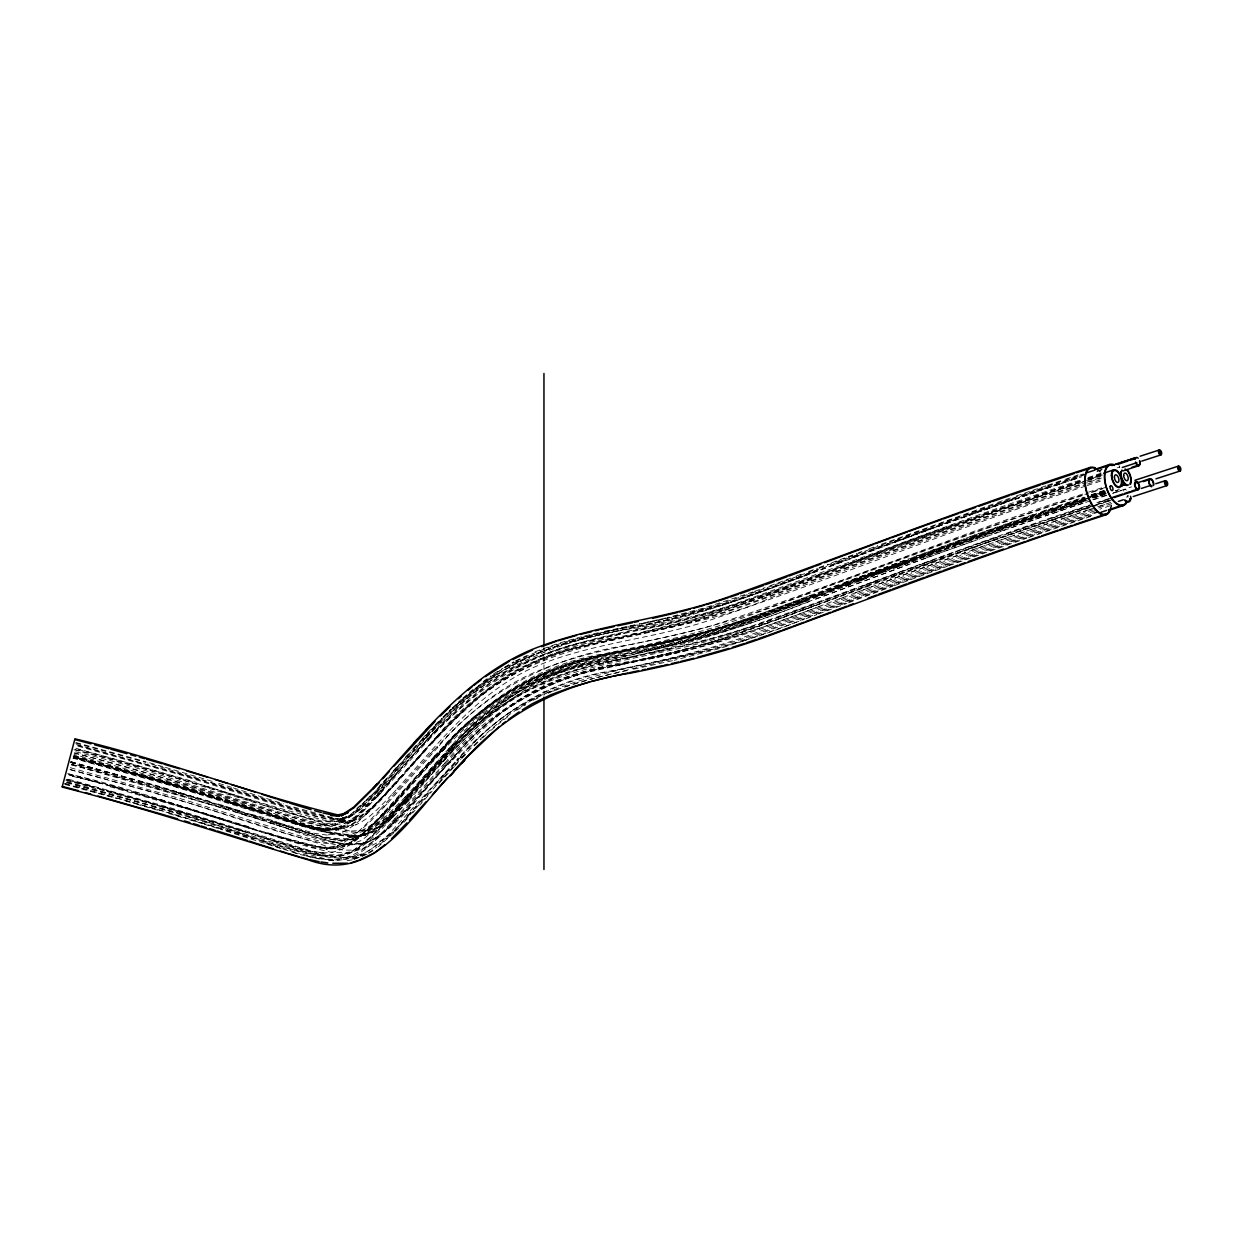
<?xml version="1.0" encoding="UTF-8"?>
<svg xmlns="http://www.w3.org/2000/svg" width="1243" height="1243" viewBox="0 0 1243 1243"><rect width="100%" height="100%" fill="white"/><g stroke="black" fill="none" stroke-linecap="round" stroke-linejoin="round"><path stroke-width="0.75" stroke-dasharray="5 3.75" d="M393.083 771.048L399.252 764.103M400.821 763.093L391.452 773.628M342.307 818.562L353.975 814.46L369.87 801.906L432.937 733.277M414.043 762.037L385.75 793.531L387.63 791.496L371.269 807.81L357.704 818.096L351.583 820.908L354.83 819.665L341.343 821.499L344.575 821.716L316.949 816.418L180.546 774.094L75.326 744.619M408.217 768.733L426.473 748.348M405.498 772.82C387.241 791.713 371.517 815.004 347.481 826.999M411.169 782.872L382.238 815.066L382.953 814.274C366.079 830.464 348.553 854.702 322.232 852.682M410.656 785.219L421.532 772.913M420.352 774.544L446.128 746.002L445.569 746.608C486.262 698.675 541.591 663.576 604.284 653.74C652.078 643.827 699.995 633.604 745.924 616.792C859.83 575.089 973.067 531.522 1088.324 493.611M422.061 780.091L428.649 772.649M418.611 786.151L392.726 815.082M411.744 794.122L402.608 804.392M414.882 790.579L446.812 755.216L446.237 755.837C492.135 700.866 558.635 668.781 628.647 657.967M424.22 789.849L406.57 809.473M427.266 786.415L454.41 756.35M428.431 792.754L410.299 812.906M424.64 799.606L432.082 791.232M405.218 757.407L411.402 750.523M393.472 777.217C429.425 736.99 465.364 694.682 513.266 668.237C565.876 640.145 626.021 633.93 683.06 619.542C786.493 592.274 883.789 546.361 985.559 513.856M404.892 764.336L413.453 754.734M395.585 774.793L376.893 795.629L378.727 793.655C365.52 807.002 353.105 822.944 335.004 829.749L338.251 828.506L324.532 829.827M396.672 773.597L399.687 770.194M399.64 778.398L403.913 773.099M405.373 771.561C436.2 737.487 466.576 701.938 505.388 676.612C545.32 651.13 592.616 642.771 638.125 632.905M410.687 766.962L427.079 748.674M401.147 795.908L411.324 784.411M415.426 780.091C395.849 799.373 379.581 827.03 351.334 834.146C319.125 836.151 289.122 819.945 258.606 812.083M420.367 781.987L406.523 797.369M422.278 779.858L443.72 756.179M434.677 785.7L458.123 759.799M442.228 778.817L409.382 815.501M439.012 783.447L442.477 779.563M404.022 759.473L410.625 752.093M388.422 777.046L376.707 790.004M391.887 778.988L385.687 785.902M419.637 755.387L382.083 797.618L382.86 796.763M414.199 779.143L434.506 756.785M250.604 814.212C286.589 821.98 323.724 846.763 361.371 835.762C398.024 815.361 420.305 777.124 449.904 748.379L448.707 749.653C477.063 719.262 508.527 689.989 547.899 674.747C581.351 661.758 616.885 655.853 651.783 648.1C710.281 636.214 766.014 614.446 821.841 593.828M435.47 765.004L398.848 806.101L400.914 803.848M322.419 836.927C364.494 852.341 394.637 811.539 418.736 784.147M421.299 783.354L442.088 760.467M400.899 776.487C380.405 797.493 358.139 832.422 323.693 822.54C254.333 804.299 186.792 779.501 117.339 761.462M429.037 772.54L450.168 749.218L448.878 750.617C495.196 692.677 564.835 662.022 637.006 652.093C685.375 642.6 732.562 628.072 778.631 610.624M722.665 609.163C680.232 622.805 636.198 630.294 592.88 640.378C500.991 655.978 435.174 727.606 377.903 795.691L379.566 793.889C366.297 807.328 353.82 823.332 335.703 830.34L338.655 829.205L324.92 830.619L327.872 830.821L319.606 829.796L273.709 816.931M420.6 774.016C469.201 714.305 531.724 664.523 610.189 653.569C663.56 642.724 716.978 631.087 768.158 612.069M437.21 763.062L449.997 749.001M386.759 778.18L377.204 788.777L381.43 784.178M383.45 784.395L414.789 749.265M415.209 752.792L426.007 740.968M422.838 751.813L436.635 736.726M395.492 783.043L386.759 792.661M652.078 645.226C605.512 655.341 557.377 663.513 515.705 687.892C467.057 718.066 431.616 763.948 393.394 805.573L395.056 803.77C373.242 829.842 341.763 859.472 304.955 844.712M399.656 807.686L391.032 817.164M407.082 808.913L383.994 831.785L375.137 838.481L366.763 842.816C402.421 825.523 423.164 788.575 450.914 761.71L450.277 762.379L481.243 730.62L502.048 712.472L525.789 696.08L552.809 683.075L581.693 673.69L674.483 652.699L727.559 637.628L979.391 545.724M412.692 812.891L415.069 810.265M419.792 805.029L422.169 802.403M412.66 749.125L416.467 744.93M421.89 740.005L374.687 792.397M380.436 793.438L428.478 740.067M415.333 760.405L426.66 747.944M401.629 795.318L390.255 807.903M408.527 800.912C461.495 740.657 515.472 673.722 602.824 662.286C673.659 649.685 742.195 627.622 809.131 601.612M110.052 786.726L188.998 809.535L309.693 847.213L330.296 852.061L347.885 853.118L362.801 848.798L380.032 836.384L400.246 816.154L455.031 755.542L454.487 756.117C497.961 703.911 560.888 672.898 627.591 663.436M295.974 831.008C320.803 837.254 349.003 851.875 374.05 838.823C405.156 817.723 426.427 785.483 452.53 758.945L456.927 754.206C497.511 705.34 554.937 673.473 617.755 664.368M443.44 777.481L464.09 755.091L461.293 758.106C486.044 732.422 512.986 707.469 546.252 693.392M444.885 776.875L454.052 766.807M413.981 748.364L424.764 736.617M384.165 787.58L379.41 792.785M387.847 802.9L437.862 747.4L437.303 748.006C485.329 688.964 556.367 656.257 630.341 644.558C675.198 635.437 719.992 625.245 763.14 609.723C870.364 570.537 976.967 529.534 1085.512 494.046M383.481 813.45L435.081 756.428M718.578 631.537C663.389 650.322 604.486 655.139 549.717 675.12C489.385 698.364 449.469 751.922 407.16 797.975L407.984 797.089L402.67 802.885L403.524 801.968C391.747 813.994 380.451 827.76 364.65 834.597L366.141 834.022L351.334 836.353C376.427 838.776 393.394 816.278 409.04 800.352M394.761 820.598L445.786 763.932M416.498 747.385L424.049 739.15M1085.76 486.044C958.462 526.954 834.783 578.15 708.137 620.801C649.514 639.881 586.354 643.284 529.891 669.06C474.267 695.94 436.107 746.328 395.29 790.812L396.066 789.973L390.939 795.536L391.731 794.665C380.731 805.868 370.088 818.547 355.405 824.995L356.788 824.451L343.13 826.75L327.422 824.497L262.413 804.936M391.281 815.657L444.73 756.443C485.376 709.675 539.617 674.98 601.006 663.482C651.658 651.814 703.134 643.004 752.341 625.835C864.91 585.686 976.159 541.824 1089.878 504.907M408.496 799.187L451.955 750.819M796.281 606.398C729.61 633.371 659.427 649.374 589.151 663.653C509.863 677.451 457.051 742.18 406.989 799.171L407.688 798.41L402.981 803.553L403.695 802.776C391.825 814.849 380.436 828.817 364.385 835.42L365.644 834.939L349.904 836.974L351.147 837.052C314.805 832.624 280.84 817.273 245.819 807.406M394.777 818.811L443.114 765.051M426.675 736.726L377.452 790.968M793.174 580.263C756.956 593.719 720.567 606.988 682.997 616.233C627.575 631.211 568.797 636.245 517.104 662.845C461.743 691.978 423.086 742.708 381.57 787.891L382.285 787.13L363.966 805.821L351.272 816.154L342.68 820.629L343.923 820.147L331.601 822.151L321.486 821.033L302.671 816.402L200.247 784.302M430.793 753.32L379.768 810.016M404.814 797.478L449.376 747.929M392.819 817.008L441.156 763.233M434.755 755.806L381.912 814.429L382.766 813.497C370.911 825.601 359.336 839.025 343.705 846.359L345.197 845.784L338.236 847.897L326.567 848.456L328.043 848.549C239.93 829.236 155.795 793.655 67.619 773.659M399.624 805.262L379.131 826.471L361.682 840.346L350.215 844.758L336.667 844.991L306.073 837.86L182.659 799.296L69.282 767.397M405.047 798.985L406.803 797.089M407.005 800.787L408.761 798.892M383.667 784.613L384.491 783.712L366.701 802.294L351.287 815.299L341.002 820.489L342.493 819.914L335.315 821.328L327.251 821.25L328.742 821.343C243.721 800.29 161 769.743 75.714 748.954M323.879 830.044C347.387 831.707 363.298 810.638 378.245 795.8M383.574 796.079L377.748 802.294L378.556 801.424C366.592 813.497 355.063 827.465 338.842 833.867L340.24 833.338L326.35 835.11L327.732 835.187L314.805 833.4L265.722 819.059M385.128 795.411L385.983 794.479M389.851 790.284L390.675 789.383M155.872 793.516C210.176 808.074 262.708 828.957 317.385 841.993C345.585 849.326 367.213 825.305 384.289 806.738M383.497 807.624L388.624 802.061M372.589 824.932L381.228 815.89M430.591 762.907L441.902 750.632L440.612 751.999C487.769 694.837 556.398 661.167 628.989 650.4M392.4 805.511L394.233 803.537L373.102 825.663M396.672 800.849L397.48 799.979M401.054 796.095L401.831 795.256M398.91 804.889L400.619 803.025M407.937 795.023L409.537 793.283M408.077 796.017L409.833 794.122M66.578 782.764L190.956 816.822L293.83 849.109L321.844 855.712L340.302 855.495L353.432 850.212L369.233 838.031L388.127 819.075M358.885 847.431L370.585 837.72L388.919 819.199M388.049 820.131L393.565 814.165M351.179 835.141C374.702 837.642 391.079 817.086 405.808 802.077M391.343 818.609L393.083 816.713M151.988 806.474C208.14 821.763 262.693 842.583 319.047 857.064C349.392 867.241 373.91 842.226 392.104 821.685M393.301 820.411L395.041 818.531M328.416 859.799C355.824 864.413 375.51 840.532 392.493 823.037M400.246 816.154L401.038 815.284M404.612 811.399L405.389 810.56M408.838 808.571L409.677 807.655M413.344 803.646L414.168 802.745M111.652 780.961C182.053 799.482 251.039 822.85 320.647 844.044C355.778 859.426 386.262 844.261 408.03 815.346M374.003 792.925L377.219 789.445M377.717 790.672L358.435 810.218L344.218 821.25L333.59 825.507L319.855 825.803L295.212 820.116L177.547 783.447L74.098 754.408M379.69 792.49L376.474 795.94M377.717 796.375L380.948 792.879M445.895 747.447L433.279 761.042M405.327 796.918L386.884 815.626L373.382 826.16L363.842 830.262L349.687 831.147L350.588 831.21C257.487 809.488 167.945 773.503 74.673 751.595M405.327 798.69L386.169 817.91L372.154 828.273L360.252 832.204L346.082 831.94L317.587 825.212L184.104 783.603L74.518 752.823M387.396 819.852L391.996 814.895M405.544 802.372L407.284 800.492M431.476 729.781C455.948 703.787 482.672 679.299 514.276 662.239M423.847 739.352L425.898 737.146M425.805 741.17L427.856 738.964M436.029 729.967C485.609 668.827 560.686 638.918 636.758 627.933C697.525 616.14 755.697 594.48 813.279 572.308M417.213 751.766L418.487 750.399M426.085 748.566L435.703 738.358M387.459 791.9L368.208 811.601L352.22 824L339.137 828.786L323.662 828.599L300.62 823.286L174.781 784.162L72.265 755.464M380.28 809.457L377.499 812.44C365.38 824.73 353.618 838.605 337.474 845.644L338.376 845.287L327.422 847.602L315.271 846.794L295.244 842.07L265.38 832.872M440.131 750.073C481.476 702.637 536.712 667.709 598.955 655.916C651.425 643.921 704.719 634.645 755.542 616.45M380.7 816.449L383.994 812.891M432.284 760.98L433.667 759.489M449.811 749.218L451.862 747.012M448.801 750.756C493.891 696.158 559.847 664.974 629.082 654.859M451.768 751.036L453.819 748.83M391.545 816.604L388.779 819.588C372.745 835.42 356.151 856.629 331.586 857.08C281.664 851.548 235.44 828.724 187.009 816.34M440.97 763.435L443.021 761.229M391.607 818.314C374.003 837.502 349.982 864.444 321.393 854.764M442.928 765.253L444.963 763.047M391.84 821.98L393.565 820.116M391.98 823.596L395.274 820.038M407.518 815.905L410.811 812.347M427.592 735.343L445.382 717.025M431.942 731.086C484.35 666.434 562.784 637.022 642.849 625.027C698.302 614.104 751.627 595.04 804.268 574.825M428.353 739.709L429.519 738.451M431.585 742.646C471.75 696.795 522.806 658.51 583.62 646.205C634.614 633.93 686.68 625.54 736.26 607.936C851.921 566.435 966.386 521.516 1083.228 483.372M432.813 742.428L432.207 743.081L456.927 717.693L477.498 699.063M434.009 749.886C464.167 717.693 497.837 687.053 539.338 670.397C595.04 647.448 655.853 642.429 713.28 625.182C838.015 584.971 958.835 533.371 1083.818 493.751M439.602 751.627C485.718 696.515 551.674 662.379 622.246 651.332C676.378 640.611 730.216 627.637 781.863 607.905M444.108 748.208L445.382 746.857M452.576 744.495C500.012 685.095 569.48 659.256 642.538 648.52C697.214 637.581 749.684 618.299 801.719 598.644L855.308 578.663M449.003 748.317L452.934 744.106M453.555 745.21C500.525 686.058 571.298 659.909 643.874 649.467C716.31 634.909 784.597 605.714 853.661 580.434M445.305 757.049C484.149 712.892 534.506 678.056 592.849 666.186M444.699 759.442C470.569 732.049 498.35 705.232 532.625 688.669C572.448 669.216 616.637 662.084 659.536 652.637C748.923 634.987 832.437 597.075 918.049 567.259M457.502 753.056C491.436 715.253 533.713 683.044 584.303 672.214M408.357 816.62L390.24 835.482L375.541 848.114M403.82 822.462L408.465 817.49M422.154 738.746L426.054 734.582M427.374 733.199L430.948 729.377M425.588 735.732L431.989 728.942M419.87 742.195L434.289 726.767M425.712 737.348L427.778 735.141M426.054 737.379L432.533 730.464M427.654 739.165L435.252 731.133M428.105 740.455C442.974 724.467 461.215 706.117 479.705 691.512C520.599 657.873 573.225 643.765 624.141 633.402M430.435 753.724L434.366 749.513M434.133 757.173C464.664 724.079 502.172 689.119 546.936 672.867C578.321 660.53 611.509 653.756 644.464 647.137C703.476 635.965 760.436 616.637 816.371 595.164M434.584 756.971L440.084 751.098M451.675 747.214L453.742 745.008M453.633 749.032C484.444 715.207 522.402 681.91 568.641 669.806M442.834 761.446L444.885 759.24M444.776 763.264C490.969 706.102 560.857 671.111 633.899 660.841M454.627 766.185L460.873 759.504M462.116 758.168L468.005 752.233M374.531 792.366L366.467 800.772M432.564 733.665L436.386 729.594M436.277 737.115C480.342 683.355 547.433 646.624 617.989 637.162M434.149 756.443L440.721 749.451M443.161 756.785L449.344 750.166M445.429 764.321C488.483 711.99 553.182 674.576 622.137 664.617M454.052 756.738L457.859 752.683M457.75 760.203L464.96 752.59M375.029 797.478L355.001 816.791L339.696 826.486M433.217 727.668L451.147 709.737M437.179 729.128L447.107 719.076M437.769 736.136C480.559 687.861 538.001 653.336 601.954 642.507C651.068 632.174 700.446 622.028 747.711 604.735C860.296 563.545 972.228 520.46 1086.196 483.107M435.143 724.933L441.653 718.33M442.959 717.009L450.836 709.287M373.428 793.733L350.806 814.32L338.516 820.504L345.849 817.692L341.203 818.515M366.809 799.451L370.367 795.877M394.047 832.577L378.214 846.871M395.336 831.287L399.174 827.434M385.408 812.922L362.909 833.245L350.06 839.864L353.292 838.621L339.432 840.097L342.664 840.299L325.091 837.518L272.807 822.198M447.418 715.02C472.744 689.958 501.582 667.74 534.863 654.408M449.143 717.071C521.811 634.085 637.271 637.721 733.898 604.269C850.259 562.908 965.221 517.523 1082.7 479.301M363.811 803.444L351.769 814.367L341.002 821.623L333.512 824.28L324.174 824.979M468.642 748.954C543.75 660.701 667.848 672.929 766.729 631.258C876.579 590.705 986.056 549.002 1097.351 512.458M371.843 825.756L358.512 837.829L346.626 845.768L339.184 848.394L326.117 849.093L327.36 849.171C240.117 829.547 156.556 794.899 69.018 775.585M474.282 745.862L481.15 739.383M482.533 738.078L488.017 732.904M452.172 708.044L461.464 699.281M452.499 708.479L476.722 687.348M357.067 808.556L360.765 805.184M361.993 804.066L364.448 801.828M462.893 698.053L472.868 689.523M490.907 730.433L496.672 725.508M498.117 724.265L501.007 721.81M370.694 828.102L357.129 837.782L350.744 840.454L353.711 839.305L339.836 840.889L342.788 841.091L325.215 838.357L176.801 792.894L72.28 763.575M478.244 686.167L500.836 670.365M482.082 695.132C564.928 631.009 676.378 638.809 769.712 598.209C874.171 559.288 978.521 520.009 1084.424 485.127M503.85 719.697L509.521 715.486M483.232 681.537L490.736 675.974M357.098 848.472L348.77 852.838L349.671 852.496L338.78 854.966L329.675 854.796L314.588 852.045L168.489 807.204L67.433 778.91M368.549 852.589L374.267 849.124M493.735 673.753L502.995 668.206M504.534 667.273L513.794 661.727M516.622 710.235L525.742 704.75M368.643 853.32L374.376 849.886M506.01 667.273C592.507 622.261 694.2 622.914 782.966 582.749M515.441 660.95L526.939 655.558M515.892 661.478C571.112 633.2 633.946 628.538 692.895 611.851C735.219 600.229 776.16 584.226 817.257 568.952M547.883 692.631C632.143 663.296 722.432 654.812 804.811 618.408C899.901 582.439 995.379 547.433 1091.851 515.332M533.356 700.182L539.928 697.121M548.116 693.268L551.41 691.729M537.846 653.196C579.269 636.634 623.691 630.294 666.885 620.117M352.779 859.037L367.12 853.459C318.69 874.404 267.867 838.062 220.726 828.646M323.444 828.817L331.632 828.599L339.059 826.719M271.471 815.004C295.368 821.001 320.368 834.783 345.43 827.76M354.131 859.193L367.213 854.174L361.946 856.194M343.923 817.692L337.941 819.992L351.458 814.802L346.999 816.511M338.578 826.906L340.162 826.3M354.379 859.099L359.693 857.064M343.938 828.335L348.972 826.424M808.696 571.438L817.304 568.206M819.106 567.523L828.133 564.136M831.753 562.768L846.514 557.237M818.888 568.331L846.483 557.983M851.548 557.082L856.738 555.139M817.77 569.76L784.209 582.439M836.725 562.644L872.415 549.297M805.65 574.437L844.789 559.738M832.919 564.928L863.667 553.601M796.141 578.912L843.142 561.277M804.578 576.006L911.57 536.168M819.588 574.592L726.487 607.967M820.302 574.717L897.912 545.755M841.62 567.305L897.772 546.5M844.945 566.124C775.15 592.056 705.698 620.537 632.159 634.287M844.308 582.656L871.172 572.743M825.368 589.897L840.035 584.396M811.228 596.05L825.29 590.782M839.973 585.267L875.756 572.215M855.541 579.58L905.51 561.152M856.147 580.186L972.663 537.582L1086.786 498.303M813.108 596.345L862.02 578.026M828.755 590.518L1015.671 523.117M832.468 589.664L847.477 584.039M818.034 595.086L917.955 558.014M796.514 603.958L850.414 583.744M848.083 584.645L912.378 560.811M818.655 595.708L833.09 590.285M796.949 604.642L851.937 584.008M806.412 600.99L766.092 616.046M845.675 586.245L874.249 575.571M820.939 595.646L825.927 593.766M799.109 605.139L917.381 561.292M815.703 599.157L908.882 564.4M816.465 603.321L820.877 601.674M863.465 585.686L890.61 575.773M873.285 582.221L775.477 618.377M825.57 600.12L856.645 588.452M858.54 588.84L882.918 579.735M802.543 610.297L815.175 605.372M806.909 608.666L869.23 585.298M825.01 601.876L834.441 598.334M819.96 606.242C763.451 627.575 706.288 647.945 646.78 659.241M854.966 592.942L883.866 582.283M818.5 606.631L875.585 585.375M839.118 599.048L846.514 596.267M818.655 613.964L832.453 608.79M848.549 602.746L892.847 586.214M836.073 607.439L846.903 603.368M796.328 576.068L803.537 573.365M848.223 556.6L856.784 553.399M858.493 552.762L861.927 551.472M848.192 557.346L944.773 521.874L1046.047 486.51M860.871 554.456L874.264 549.67M794.603 579.3L723.364 604.626L667.087 620.273M853.288 557.47L858.198 555.637M797.68 578.585L802.31 576.861M789.165 587.038L780.853 590.13M865.47 558.449L855.091 562.318M859.581 576.938L887.564 566.653M811.322 595.179C756.894 616 701.642 635.251 644.294 646.282M815.284 594.838L762.239 614.089M856.38 579.44L867.365 575.338M810.358 597.401L798.674 601.752M868.795 575.493L944.602 547.635M817.443 595.475C765.206 615.503 712.006 633.417 656.988 644.169M804.796 600.897L782.562 609.148M858.975 580.543L867.288 577.436M794.261 605.527L761.881 617.585M857.328 581.988L862.797 579.953M807.872 606.537L812.13 604.937M873.674 581.879L899.481 572.495M796.763 612.271L773.659 620.816M802.776 610.018L789.771 615.052M810.809 609.645L817.645 607.097M805.992 618.703L816.853 614.648M790.921 578.088L768.625 586.292M868.981 548.847L877.822 545.568M877.744 547.308L888.559 543.315M870.333 550.198L961.989 516.855M875.523 549.018L917.474 534.008M867.847 551.861L895.985 541.653M881.427 552.529L870.737 556.491M875.367 571.065L973.953 535.329L1084.269 497.309M896.514 564.462C812.984 594.387 730.977 630.574 643.377 647.292M870.442 573.862L923.829 554.44M875.771 574.282L884.736 570.957M881.629 572.837L889.118 570.071M882.375 572.666L871.094 576.861M897.042 574.499L884.13 579.58M876.75 582.314L885.715 578.694M878.506 584.148L909.519 572.79M886.663 581.242L892.303 579.16M808.571 610.484C743.5 636.432 675.462 653.554 606.802 666.87M794.153 623.085L804.299 619.325M881.442 544.232L995.829 503.089M776.704 591.652L768.562 594.651M891.557 565.068L908.089 558.993M799.824 600.447L774.249 609.816M884.27 569.061L890.004 566.948M893.639 567.663L902.651 564.338M776.036 611.556L791.465 605.869M885.218 571.609L899.621 566.295M900.243 572.013L917.583 565.829M894.82 574.002L908.462 569.185M804.128 608.122L752.155 626.627L718.066 637.084M891.604 576.799L929.22 563.188M785.607 616.59L757.205 626.752M894.867 578.073L915.361 570.646M894.649 585.546L909.068 580.217M894.292 541.202L899.544 539.276M898.534 540.519L926.392 530.777M901.315 544.123L979.966 515.829M889.802 549.375L958.415 524.484M903.754 561.65L975.848 535.857M914.646 557.796L898.689 563.747M787.611 605.807L793.143 603.787M902.542 565.223L908.384 563.079M896.669 567.274L920.177 558.775M911.212 567.973L935.777 559.21M911.492 569.17L937.766 559.909M899.155 574.017L906.784 571.221M911.616 571.904L989.537 543.983M910.731 579.611L925.615 574.157M904.997 537.271L910.653 535.205M903.288 544.481L931.287 534.288M913.667 556.942L924.854 552.871M910.389 559.443L916.277 557.299M911.756 560.997L1016.013 523.831L1087.454 500.137M911.321 562.007L914.18 560.966M925.957 558.154L909.876 563.84M922.306 563.902L963.884 549.095M924.17 567.429L918.282 569.574M790.688 624.374L745.536 640.331M915.485 533.589L934.052 526.861M912.626 535.562L923.409 531.864M764.569 596.112L756.661 598.971M921.607 554.984L1008.71 523.956M919.245 556.211L942.38 547.712M923.533 555.978L940.376 549.857M920.923 557.656L948.689 547.604M926.097 556.615L937.999 552.296M919.727 558.822L955.898 545.863M769.137 614.073L737.254 625.369M926.625 557.734L977.837 539.524M921.016 559.77L934.565 555.031M932.11 561.634L962.999 551.006M922.182 565.581L957.359 553.026M927.123 566.357L938.978 562.038M927.278 573.551L947.384 566.264M535.158 651.705L558.527 643.268M921.389 532.175L959.176 518.999M929.531 529.425L950.242 522.2M923.829 531.476L932.343 528.632M930.494 550.82L964.382 538.639M940.05 548.66L949.015 545.444M931.116 551.908L934.099 550.82M553.104 691.124L558.231 689.275M565.052 686.804L571.873 684.334M940.982 551.224L946.948 549.08M937.89 553.648L1049.014 514.555M765.626 616.093L733.401 627.622M939.133 557.781L956.069 551.69M941.029 558.402L1090.484 506.522M769.464 622.51L730.682 635.888M944.929 559.894L947.912 558.806M754.75 591.311L765.098 587.597M938.791 524.997L990.034 506.958M935.078 527.42L940.702 525.385M948.083 528.228L936.834 532.284M946.016 547.837L951.672 545.801M953.878 556.662L956.861 555.605M949.077 565.643L1026.873 538.172M944.882 523.691L957.623 519.341M953.723 526.209L1047.243 493.58M951.299 544.512L966.914 539.027M957.965 542.228L951.998 544.372M952.418 544.838L960.233 542.041M957.312 543.781L985.419 533.806M957.98 544.263L967.272 540.954M950.973 547.51L985.652 535.282M958.881 544.791L961.864 543.719M760.157 618.066C699.56 642.786 634.738 652.886 571.687 668.889M961.243 551.457L991.075 541.047M962.828 553.461L965.811 552.405M960.792 518.005L1013.216 499.795M962.144 517.943L968.142 515.814M952.713 520.879L971.063 514.788M975.708 518.347C862.937 553.213 756.428 607.951 639.85 630.092M752.776 600.353L745.07 603.088M970.022 536.634L997.974 526.752M970.814 540.534L964.848 542.663M967.349 547.65L1000.848 536.044M961.818 549.624L973.176 545.786M968.639 549.002L1103.411 503.089M971.871 550.121L1014.661 535.065M967.023 514.913L998.906 503.85M968.856 515.332L991.696 507.532M984.751 532.703L970.317 537.722M968.033 539.26L991.308 531.041M976.532 537.66L985.761 534.397M979.733 537.38L973.797 539.478M982.995 537.52L988.62 535.531M978.614 543.657L1045.783 520.522M974.03 513.747L976.982 512.691M966.603 520.926L1086.553 480.233M972.259 536.883L1002.433 526.488M988.62 534.226L994.524 532.159M982.188 536.386L1012.113 525.991M992.458 540.394L1018.778 531.351M984.596 543.16L1002.215 537.131M771.608 619.76L756.35 625.058M991.184 507.47L1002.246 503.601M988.76 508.558L982.887 510.624M753.04 591.917L705.589 607.547L667.491 617.569M983.912 513.981L1029.484 498.614M991.122 511.914L1013.185 504.238M984.161 514.726L1082.871 480.932M989.785 530.699L1025.755 518.051M988.822 531.181L1043.001 512.427M990.997 531.849L1032.482 517.306M994.975 531.149L1004.111 527.949M997.461 531.118L1003.334 529.067M1005.338 529.658L994.198 533.558M1001.299 539.85L1007.141 537.815M995.441 541.917L998.378 540.891M753.911 628.057L725.43 637.597M997.507 502.498L1012.672 497.231M1000.491 503.166L1017.038 497.557M994.975 505.093L1007.995 500.696M1000.46 504.472L1009.161 501.442M994.618 506.507L997.539 505.481M1014.692 520.926L1003.629 524.779M1005.369 525.463L1040.065 513.452M998.999 528.337L1014.257 523.023M1017.986 523.956L1005.525 528.182M1010.87 527.731L1043.638 516.404M1006.488 533.869L1039.195 522.573M1007.902 534.972L1035.139 525.696M1010.062 536.805L1048.004 523.567M1011.491 499.344L1026.003 494.465M1007.016 501.752L1018.67 497.915M741.248 604.424L695.319 619.045L642.957 631.864M1020.177 519.015L1036.538 513.359M1013.216 524.779L1083.725 500.665M1020.86 522.852L1032.374 518.968M1026.609 520.957L1013.216 525.509M1023.222 529.642L1045.922 521.998M1024.527 531.786L1018.763 533.775M1016.292 495.988L1045.86 485.842M1022.197 496.516L1056.13 485.081M1023.533 496.485L1029.499 494.17M1014.739 499.08L1024.108 496.035M1014.925 499.453L1020.674 497.48M1021.824 520.413L1029.344 517.834M1018.561 522.246L1081.612 500.587M1035.233 517.989L1040.95 516.016M1028.443 520.227L1046.637 514.074M1030.261 529.813L1041.65 525.898M1028.66 537.551L1076.081 521.345M1027.79 493.735L1052.51 485.423M1022.383 495.584L1034.906 491.42M1032.063 493.564L1040.531 490.674M1034.611 492.43L1026.376 495.506M1017.535 502.265L1082.063 480.808M1041.945 511.51L1052.681 507.828M1023.269 519.046L1084.751 498.257M1034.813 516.653L1066.541 505.87M1043.483 515.053L1055.121 511.168M1038.325 524.422L1061.91 516.529M1038.526 490.053L1061.196 482.47M1044.602 488.825L1071.808 479.782M1037.19 491.358L1051.702 486.868M1034.176 496.563L1082.637 480.171M1058.011 506.01L1084.269 497.122M1042.597 512.256L1059.564 506.476M1039.878 513.343L1075.552 501.069M1036.709 515.301L1044.213 512.737M1063.526 508.309L1050.941 512.504M1064.987 509.102L1045.41 516.016M1049.884 518.906L1055.198 517.104M1044.555 520.739L1088.93 505.948M1051.267 520.164L1056.612 518.347M1052.914 522.06L1064.319 518.02M1056.193 520.786L1044.462 524.934M1047.663 485.236L1062.143 480.326M1047.849 485.889L1078.411 475.572M1054.437 484.646L1086.848 473.863M1054.484 485.92L1081.83 476.722M1063.06 488.204L1052.541 491.777M1051.796 509.428L1060.512 506.476M1051.578 510.22L1058.881 507.75M1065.686 507.47L1080.151 502.685M1071.87 505.481L1058.337 509.972M1070.27 507.315L1075.521 505.544M1053.598 513.219L1085.931 502.032M1060.465 515.317L1081.301 508.294M1067.178 514.742L1077.665 511.199M1060.667 516.777L1093.172 505.979M1061.273 519.217L1080.385 512.598M1065.717 479.13L1078.209 474.919M1065.002 481.072L1085.512 474.204M1057.249 484.988L1062.765 483.123M1068.281 486.433L1078.629 482.952M1066.137 505.295L1087.578 498.101M1085.636 500.836L1073.004 505M1082.56 509.366L1098.299 504.27M1075.055 514.555L1088.309 509.925M1066.805 517.337L1072.321 515.488M1077.852 520.755L1092.084 515.969M1073.703 479.441L1076.422 478.539M1076.982 478.058L1068.25 481.274M1088.324 479.643L1105.85 473.801M1092.115 479.208C964.133 520.382 839.522 571.065 712.472 614.788C650.198 635.826 582.532 638.607 522.899 667.538C471.113 694.619 434.211 741.341 395.678 783.851L397.278 782.111L372.372 807.888L358.466 818.562L352.484 821.405L355.451 820.271L341.732 822.291L344.699 822.493L336.667 821.716L304.83 813.699L180.421 774.886L76.926 745.878M1087.345 485.516L1101.516 480.792M1091.478 492.554L1102.479 488.872M1091.168 494.807L1104.809 490.255M1072.383 502.296L1104.374 491.436M1069.151 503.555L1077.712 500.68M1090.453 497.62L1071.746 504.114M1092.209 497.029L1106.254 492.337M1081.892 501.317L1085.419 500.137M1092.488 497.775L1109.036 492.197M1093.809 498.086L1099.216 496.283M1090.484 500.789L1077.821 505.031M1092.815 499.717L1096.248 498.567M1094.617 507.812L1083.243 511.805M1094.834 510.889C979.375 548.862 865.936 592.491 751.844 634.272C707.049 650.617 660.421 660.965 613.793 670.49C552.047 679.47 497.029 713.047 457.315 760.654L458.589 759.287L445.662 773.224L447.045 771.748C418.409 799.715 396.626 837.798 359.631 855.604C324.035 865.237 288.966 843.655 255.017 835.669M1097.072 511.712C981.644 549.406 868.437 593.377 754.315 634.753C708.867 651.021 661.525 660.794 614.384 670.707C552.855 680.527 497.122 712.736 456.803 760.063L457.968 758.82L388.189 834.845L373.133 847.71L366.281 852.014L356.57 855.976L341.778 857.67L319.762 854.438L297.139 848.549L253.79 834.876M1080.074 475.012L1083.399 473.909M1088.076 477.498L1101.407 473.086M1088.013 478.384L1102.106 473.707M1087.174 479.099L1102.355 474.049M1088.262 479.145L1102.355 474.453M1093.98 477.809L1102.417 475.012M1088.899 479.518L1100.863 476.302M1086.786 482.191L1100.91 477.483M1089.583 481.973L1101.314 478.073M1087.563 484.086L1100.039 479.922M1088.542 492.166L1102.588 487.505M1091.432 494.916L1104.126 490.69M1104.405 491.606L1090.08 496.377L1106.41 491.016M1091.261 496.143L1102.976 492.259M1090.344 497.122L1104.654 492.352M1091.105 496.92L1108.585 491.125M1082.047 500.665L1085.45 499.531M1092.24 497.806L1100.677 494.978M1101.702 495.367L1108.772 493.005M1104.592 494.481L1094.601 497.728M1101.376 496.858L1106.472 495.149M1093.638 499.733L1109.44 494.465M1086.444 506.569L1091.556 504.86M1095.767 504.751L1109.144 500.308M1103.396 502.56L1109.284 500.416M1096.901 504.549L1110.092 500.867M733.556 627.358L684.753 642.025L633.868 653.771M1097.755 506.771L1111.972 502.048M1088.65 510.003L1091.354 509.102M1093.203 509.77L963.558 554.502L822.68 606.522C760.623 630.838 696.826 650.85 631.118 662.55M1110.108 505.777L1099.946 509.164M752.59 626.332L737.456 631.258M1096.87 471.252L1102.137 469.497M1097.398 471.221L1102.448 469.543M1105.711 487.349L1090.764 492.306M1105.68 492.803L1092.426 497.2M1115.779 490.69L1119.259 489.54M1115.282 490.923L1117.939 490.053M1112.438 493.487L1131.581 486.836M1113.215 492.912L1116.587 491.793M1109.129 498.521L1096.916 502.56M1111.755 498.163L1096.652 503.166M1101.702 501.488L1106.736 499.81M1108.461 500.882L1113.51 499.204M1104.716 504.642L1099.402 506.414M1111.724 503.617L1098.299 508.076M1116.929 491.995L1124.573 489.462M724.731 629.548L731.024 627.482M1117.162 467.881L1119.757 467.026M743.827 640.906L721.126 648.054M727.435 637.038L714.849 640.937M723.659 638.249L698.38 645.77M733.417 632.64L699.731 642.072L661.571 650.944M712.192 641.792L675.027 651.86M560.267 642.771L581.304 636.789M573.629 683.836L592.942 678.367M719.355 648.597L674.343 660.282M714.057 638.203L697.525 642.584M696.36 646.329L656.211 656.242M688.917 644.713L693.252 643.656M590.083 670.723L601.41 667.988M584.8 635.965L600.54 632.205M598.675 664.725L620.832 659.645M596.671 677.482L629.952 669.93M684.52 645.77L675.555 647.852M670.971 652.761L621.795 663.622M665.673 618.02L639.275 623.877M672.51 660.701L631.677 669.557M666.31 649.918L670.971 648.877M604.222 631.397L635.779 624.639M628.461 649.716C556.041 660.515 487.551 694.045 440.457 751.052L441.622 749.793L429.456 762.969L430.715 761.602C404.581 788.575 382.813 820.908 351.163 841.915C329.255 853.739 304.069 843.515 282.145 837.331M652.761 656.91L638.28 660.017M662.27 650.819L631.568 657.329M626.286 658.464L637.379 656.102M651.891 653.026L656.77 651.985M622.976 664.275L632.873 662.317M342.415 817.599L345.507 817.071M347.123 860.715L352.624 859.783M340.023 818.811L335.206 818.873M245.026 815.47C285.253 823.736 325.464 850.771 367.664 842.428L356.819 844.774L342.027 843.733L322.108 839.072L289.976 829.112M327.701 832.111L352.872 836.43L339.277 834.814L322.978 830.883L261.589 811.726M332.938 818.811L340.225 819.292L337.117 818.904M334.895 823.938L335.812 824M332.285 823.783L333.186 823.829M321.595 824.808L325.076 825.026M269.265 814.926L304.255 825.43L322.527 828.755M72.917 758.183L173.88 786.477L298.973 825.29L315.613 829.143L327.732 830.029C241.453 810.156 158.591 776.689 72.172 756.521M321.253 829.873L322.139 829.936M73.819 755.449L183.327 786.213L318.861 828.413L337.474 833.167L350.246 835.078M349.345 836.213L350.246 836.275M346.548 844.479L348.04 844.572M350.868 844.727L352.359 844.82M263.827 837.798L301.086 849.016L320.492 852.574M333.59 860.778L326.427 860.109M322.061 828.724L323.926 828.848M349.78 835.047L351.645 835.172M319.591 852.512L323.133 852.745M333.528 818.764L304.147 812.223L210.922 782.888M322.496 824.87C238.889 804.718 158.125 773.053 74.254 753.18M325.619 859.457L319.669 858.447M332.456 818.329L302.391 810.529L147.684 762.969M332.363 817.614L291.934 806.567M319.42 859.053L304.846 855.619M316.499 857.779L298.615 853.102M320.678 854.671L172 809.115L66.112 779.454M76.538 744.541L205.39 781.194M75.87 748.27L196.254 782.375M75.201 749.545L112.864 759.737M73.974 749.715L124.409 762.953L198.336 784.457M73.337 756.599L80.08 758.261M73.617 756.707L108.871 766.076M73.399 757.049L76.46 757.857M73.492 757.375L78.34 758.665M70.82 761.617L209.927 801.393M71.643 764.321L84.571 767.786M71.255 764.429L108.98 774.638M71.426 764.973L132.83 781.086M69.934 769.433L107.613 779.625M70.556 769.805L153.635 792.614M69.049 774.032L123.492 788.901M68.551 774.7L89.869 780.34M67.215 779.703L70.136 780.48M67.277 780.138L93.396 786.757M67.044 781.645L182.954 814.398M66.842 782.313L149.642 805.278M64.652 783.525L69.018 784.675M75.901 742.506L146.053 761.788M75.73 743.159L145.913 762.456M76.258 757.36L82.069 758.914M79.536 758.681L93.707 762.052M70.789 761.757L158.141 785.996L258.389 816.729M70.665 762.316L123.337 776.673M70.571 762.518L141.345 781.754M69.22 774.902L101.429 783.603M65.91 780.216L154.054 804.672L259.057 836.275M64.962 783.712L151.879 807.841L218.97 828.087M64.791 784.38L116.562 798.472M86.435 760.84L151.491 778.18M77.299 777.046L83.11 778.6M75.947 782.033L87.6 785.172M74.829 786.244L167.028 812.161L253.603 838.963M88.735 761.151L111.109 766.807M91.796 761.975L97.917 763.637M87.383 769.246L227.795 809.519M88.952 780.184L106.37 784.954M88.766 785.902L99.191 788.342M104.039 765.315L107.1 766.154M102.594 765.222L110.161 766.993M97.917 782.531L161.792 800.616M97.948 788.419L110.782 791.542M101.009 789.258L104.07 790.097M110.658 767.444L126.755 771.903M107.131 790.936L116.578 793.158M116.904 768.407L122.684 770.023M118.318 768.842L157.224 779.827M116.267 768.687L152.734 779.019M324.097 831.163L308.466 826.611M114.776 776.238L234.072 811.291M112.165 786.555L123.756 789.787M113.237 792.63L122.342 794.774M119.344 794.339L122.404 795.194M125.45 796.048L146.705 802.108M125.372 800.958L134.182 803.46M137.367 774.187L191.298 789.864M134.788 774.171L166.686 783.339M128.107 796.406L139.62 799.684M137.849 782.717L149.331 785.996M133.032 791.605L142.557 794.324M135.285 793.065L200.729 812.285M149.58 762.798L163.703 766.869M140.226 781.661L159.228 786.897M301.179 843.748L265.676 832.81M135.922 803.957L160.238 810.995M155.064 787.642L188.858 797.586M145.353 801.331L151.087 802.994M155.748 779.889L165.863 782.251M152.034 797.058L251.366 827.496M149.719 802.994L156.789 804.656M152.749 803.864L197.466 817.195M165.459 767.382L215.117 782.235M162.942 781.49L180.017 786.508M161.776 781.645L174.61 785.654M157.845 786.726L194.436 797.338M314.51 834.799L226.133 807.328M167.789 783.401L182.472 787.984M162.6 806.35L173.818 809.675M293.208 852.294L301.35 854.687M175.108 785.094L256.478 810.094M169.654 802.931L177.5 805.262M176.77 786.058L221.192 799.731M175.294 791.853L211.652 802.59M182.721 787.844L240.722 805.091M168.862 813.528L185.813 818.609M184.663 787.829L224.563 800.026M191.251 798.829L249.082 816.216M180.919 806.412L223.367 819.323M179.443 811.368L190.63 814.74M294.653 851.921L263.423 842.117M194.561 791.403L197.497 792.304M203.883 786.135L214.899 789.523M200.434 793.189L214.961 797.68M189.511 819.727L202.438 823.674M196.192 816.433L207.395 819.883M200.403 818.096L214.915 822.571M219.545 799.762L150.372 779.097L73.725 757.904L159.524 781.598L236.108 804.951M203.231 813.186L208.917 814.942M218.752 783.37L231.493 787.316M220.353 791.216L257.177 802.854M304.178 825.29L295.383 822.54M209.523 802.17L260.595 818.018M204.225 824.233L218.628 828.693M280.887 848.503L220.399 829.252M217.836 798.565L232.037 803.025M218.302 803.988L242.944 811.757M214.169 816.573L230.732 821.639M212.631 821.514L223.398 824.901M217.774 823.472L234.741 828.801M233.264 787.891L283.466 803.879M233.171 811.197L255.934 818.22M229.862 801.719L255.468 809.861M227.889 801.471L244.514 806.738M227.842 802.294L260.005 812.549M238.516 812.875L243.83 814.553M224.952 819.96L245.151 826.222M246.036 806.769L251.288 808.432M234.818 803.91L263.594 812.471M286.154 819.603L290.831 821.095M244.187 807.499L252.189 810.048M283.28 826.983L293.224 830.34M267.463 832.655L275.356 835.172M228.696 826.564L244.234 831.52M237.506 829.687L249.253 833.136M256.136 810.016L264.51 812.689M254.271 817.878L262.972 820.473M276.676 824.87L288.656 828.879M259.383 819.51L283.979 827.387M240.676 824.948L252.158 828.46M250.822 828.195L260.626 831.349M271.673 814.957L276.583 816.527M269.467 822.742L274.392 824.327M543.952 647.292L543.952 695.334M1096.481 468.533A24.938 11.498 71.6 0 1 1100.412 471.827M1111.491 505.326A24.938 11.498 71.6 0 1 1110.854 508.636M1096.528 469.155A24.254 11.171 71.6 0 1 1100.35 472.356M1111.133 504.922A24.254 11.171 71.6 0 1 1110.015 509.614M1128.069 495.506A3.993 2.004 71.8 0 1 1126.22 496.982M1123.61 491.016A3.993 2.004 71.8 0 1 1126.313 490.13M1128.1 497.122A2.579 1.29 71.8 0 1 1127.883 495.242M1119.042 465.69A2.579 1.29 71.7 0 1 1119.694 467.617"/><path stroke-width="1.5" d="M382.813 778.771L389.09 771.701M394.047 766.123L435.05 721.437M426.178 801.704L409.429 820.194M432.331 794.79L447.464 777.838M1090.266 467.43C968.313 506.88 849.078 553.99 728.382 596.935C664.43 619.837 595.444 624.343 532.222 649.39C465.115 677.342 420.445 736.959 372.714 788.901L377.654 783.556L353.525 807.266L340.784 815.579L347.729 812.906M379.224 782.717L354.177 807.608L341.374 816.061M414.012 742.832L417.71 738.855M425.914 730.014L429.301 726.363M453.477 771.173L464.323 759.489M406.958 822.85L391.561 838.668M440.348 715.984L449.95 706.614M464.866 759.1L499.406 726.502M384.755 844.852L374.361 853.024L358.792 860.265M458.279 698.752L461.075 696.329M468.067 690.253L472.262 686.602M473.723 685.499L481.025 679.968M485.407 676.643L509.537 661.09M502.296 724.156L505.311 721.872M508.325 719.588L519.092 711.866M522.324 709.862L532.02 703.849L551.006 694.697L569.543 687.876M512.831 659.505L532.548 649.996M844.525 555.217L873.736 544.31M813.823 566.73L788.808 576.099M815.61 566.062L820.924 564.073M824.482 562.737L842.894 555.823M868.235 598.147L876.672 594.993M830.79 612.193L805.682 621.593M848.41 605.574L853.304 603.741M832.577 611.525L846.778 606.18M776.098 580.807L786.99 576.768M792.894 626.332L804.081 622.184M878.413 594.34L890.594 589.819M541.606 646.655L556.087 641.326M875.492 543.657L889.833 538.359M892.334 589.166L906.598 583.899M891.619 537.706L907.561 531.864M908.384 583.231L924.202 577.436M765.564 584.661L774.342 581.444M782.251 630.217L791.123 626.969M909.286 531.227L924.839 525.571M925.926 576.814L941.355 571.19M926.517 524.966L941.712 519.481M943.033 570.599L958.12 565.145M751.813 589.602L763.808 585.298M768.345 635.22L780.48 630.869M943.421 518.875L958.679 513.421M959.798 564.555L964.848 562.753M968.219 561.541L990.096 553.772M960.373 512.831L975.646 507.424M979.018 506.227L990.842 502.079M740.02 593.734L750.119 590.192M991.774 553.166L1003.521 549.049M758.075 638.809L766.62 635.826M992.535 501.488L1009.316 495.646M1008.555 547.277L1025.226 541.482M1010.979 495.071L1040.546 484.91M1027.06 540.845L1039.909 536.417M1041.743 535.78L1058.088 530.202M1042.38 484.288L1074.651 473.381M1059.875 529.58L1072.445 525.323M729.983 597.122L738.342 594.294M1074.247 524.717L1088.433 519.931M746.126 642.864L756.365 639.415M351.318 862.766L357.3 860.762M1076.422 472.791L1090.484 468.083M1086.708 472.806L1095.005 470.04M1101.034 512.256L1106.534 510.422M1090.204 519.341L1105.959 514.074M1106.177 514.726C992.613 551.908 880.899 594.309 768.873 635.763C723.939 652.357 677.357 663.778 630.45 673.147C565.41 682.702 503.881 712.457 461.464 763.559L464.866 759.908L450.013 775.881L453.711 771.903C413.981 810.514 376.303 884.55 309.212 860.187C226.956 835.529 145.462 808.168 62.15 787.068L74.937 738.839C164.325 759.97 250.356 793.671 339.417 815.315L330.824 814.755L337.443 814.973L347.993 812.72M1094.788 469.388L1109.704 464.447M1096.668 469.481L1109.921 465.1M1108.383 509.816L1123.237 504.891M1108.601 510.453L1123.439 505.544M1111.863 465.566L1118.514 463.375M1117.737 464.354L1128.023 460.967M1103.768 473.163L1113.744 469.854M1122.895 493.968L1112.578 497.371M1113.961 497.635L1138.386 489.618A4.273 2.268 71.9 0 0 1138.246 482.921A4.273 2.268 71.9 0 0 1134.517 484.133A4.273 2.268 71.9 0 0 1138.37 489.618M1118.389 501.411L1123.33 499.779M1136.288 457.533L1120.596 462.582M1115.67 464.214L1128.209 460.19M1122.243 467.492L1136.91 462.691M1139.784 460.858A4.273 2.268 71.9 0 1 1138.976 465.674L1122.895 470.942M1134.89 480.295L1178.457 466.109M1149.899 478.741L1136.879 482.999M1124.604 493.409L1129.716 491.731M1133.181 496.547L1166.897 485.578M1130.4 459.382L1135.279 457.781M1129.732 460.407L1134.812 458.745M1132 467.228L1138.774 465.006A3.589 1.911 71.9 0 0 1139.443 460.982M1143.342 481.6L1150.117 479.394M1155.912 478.85L1180.073 471.019M1150.956 485.314L1141.292 488.452M1131.41 491.171L1138.168 488.965A3.589 1.911 71.9 0 0 1138.06 483.341A3.589 1.911 71.9 0 0 1134.921 484.35A3.589 1.911 71.9 0 0 1138.153 488.965M1140.126 456.212L1159.284 449.997M1141.742 461.122L1160.9 454.907M1155.757 483.76L1165.281 480.668M718.221 600.944L728.32 597.681M732.36 647.339L744.433 643.439M706.444 604.564L716.543 601.488M728.88 648.411L697.541 657.283M557.952 640.782L576.566 635.406M571.236 687.27L589.741 681.925M693.765 608.2L704.765 605.077M679.424 612.007L690.145 609.194M677.606 612.442L652.591 618.346M680.62 661.478L693.812 658.262M580.295 634.412L591.528 631.708M595.273 630.807L599.017 629.906M591.59 681.382L611.385 676.612M664.073 665.269L667.74 664.43M671.406 663.607L678.725 661.944M600.866 629.486L613.902 626.643M613.234 676.208L628.119 672.96M634.629 622.246L638.234 621.469M647.339 668.889L662.224 665.673M617.631 625.835L632.734 622.65M629.983 672.556L638.653 670.723M642.134 669.993L645.599 669.247M340.598 815.253L331.135 815.455L339.494 815.998L334.833 815.33M347.605 863.232L332.829 863.264M320.927 861.958L327.81 862.937M322.9 812.922L331.71 814.88M309.693 859.597L319.202 861.71M74.751 739.507L91.019 743.858M62.321 786.399L78.402 790.703M314.603 810.7L321.238 812.471M300.915 857.235L307.938 859.131M94.623 744.821L109.011 748.737M85.518 792.63L90.848 794.075M110.813 749.234L126.895 753.693M97.964 796.017L165.878 815.361M130.468 754.687L135.782 756.179M139.34 757.189L144.654 758.696M146.425 759.193L162.243 763.746M163.998 764.243L179.613 768.827M186.466 770.862L196.705 773.923M311.092 809.69L289.619 803.118M167.587 815.859L177.687 818.888M287.646 853.335L299.175 856.769M198.398 774.436L207.69 777.263M184.415 820.893L189.915 822.571M193.582 823.689L199.082 825.368M215.117 779.516L227.749 783.447M200.915 825.911L206.26 827.574M209.834 828.693L215.194 830.355M280.498 851.098L285.859 852.776M231.369 784.566L255.359 792.148M216.981 830.899L247.481 840.563M277.997 799.404L287.956 802.59M262.102 794.308L276.334 798.876M273.476 848.891L249.268 841.138M543.952 373.49L543.952 645.692M543.952 697.168L543.952 869.51M1110.854 508.636A24.938 11.498 71.6 0 1 1088.076 496.858A24.938 11.498 71.6 0 1 1095.363 467.943M1109.471 510.78A24.254 11.171 71.6 0 1 1087.609 494.574A24.254 11.171 71.6 0 1 1095.44 468.58M1126.842 502.514A21.659 10.659 71.7 0 1 1106.456 488.328A21.659 10.659 71.7 0 1 1114.396 464.804M1131.006 498.459A9.26 4.646 71.8 0 1 1124.76 500.494M1121.419 485.78A9.26 4.646 71.8 0 1 1124.946 484.615M1130.571 498.008A8.468 4.257 71.8 0 1 1124.853 499.872M1121.807 486.417A8.468 4.257 71.8 0 1 1125.024 485.345M1126.904 485.578A9.26 4.646 71.8 0 1 1120.782 471.703M1127.028 469.668A9.26 4.646 71.8 0 1 1130.353 484.413M1128.628 484.941A8.468 4.257 71.8 0 1 1122.553 479.86A8.468 4.257 71.8 0 1 1121.916 470.04M1125.07 468.968A8.468 4.257 71.8 0 1 1129.98 475.541A8.468 4.257 71.8 0 1 1129.98 483.76M1126.515 501.97A20.976 10.317 71.7 0 1 1106.767 488.235A20.976 10.317 71.7 0 1 1114.458 465.441M1130.524 496.268A2.579 1.29 71.8 0 1 1130.54 498.785M1130.136 499.158A2.579 1.29 71.8 0 1 1129.592 499.111M1151.655 486.821A4.273 2.268 71.9 0 1 1148.718 481.367A4.273 2.268 71.9 0 1 1151.515 479.145A4.273 2.268 71.9 0 1 1153.722 485.174M1151.593 486.168A3.589 1.911 71.9 0 1 1149.138 481.196A3.589 1.911 71.9 0 1 1151.997 480.233A3.589 1.911 71.9 0 1 1152.991 485.702M1138.976 465.674A4.273 2.268 71.9 0 1 1135.48 462.303M1135.185 459.226A4.273 2.268 71.9 0 1 1138.231 458.232M1138.759 465.022A3.589 1.911 71.9 0 1 1135.838 462.194M1159.284 451.706C1159.89 456.694 1162.174 450.09 1159.284 451.706C1159.89 456.709 1162.174 450.09 1159.284 451.706M1165.281 482.377C1165.887 487.365 1168.171 480.761 1165.281 482.377C1165.887 487.38 1168.171 480.761 1165.281 482.377M1178.442 467.803C1179.048 472.806 1181.347 466.203 1178.442 467.803C1179.063 472.806 1181.347 466.187 1178.442 467.803M1111.413 475.479A9.26 4.646 71.8 0 0 1119.57 487.427A9.26 4.646 71.8 0 0 1119.073 472.993A9.26 4.646 71.8 0 0 1111.413 475.479M1111.863 475.743A8.468 4.242 71.8 0 0 1119.322 486.681A8.468 4.242 71.8 0 0 1118.871 473.474A8.468 4.242 71.8 0 0 1111.863 475.743M1114.412 477.281A3.993 2.004 71.8 0 0 1117.923 482.424A3.993 2.004 71.8 0 0 1117.706 476.209A3.993 2.004 71.8 0 0 1114.412 477.281M1123.672 475.541A3.993 2.004 71.8 0 0 1127.199 480.699A3.993 2.004 71.8 0 0 1126.981 474.469A3.993 2.004 71.8 0 0 1123.672 475.541M1110.139 486.433A2.579 1.29 71.8 0 0 1111.786 490.581A2.579 1.29 71.8 0 0 1112.625 487.442A2.579 1.29 71.8 0 0 1110.139 486.433M1158.616 450.774A2.579 1.461 72.1 0 0 1160.294 454.907A2.579 1.461 72.1 0 0 1161.366 451.691A2.579 1.461 72.1 0 0 1158.616 450.774M1164.613 481.445A2.579 1.461 72.1 0 0 1166.291 485.578A2.579 1.461 72.1 0 0 1167.363 482.362A2.579 1.461 72.1 0 0 1164.613 481.445M1177.789 466.871A2.579 1.461 72.1 0 0 1179.467 471.004A2.579 1.461 72.1 0 0 1180.539 467.803A2.579 1.461 72.1 0 0 1177.789 466.871"/></g></svg>
